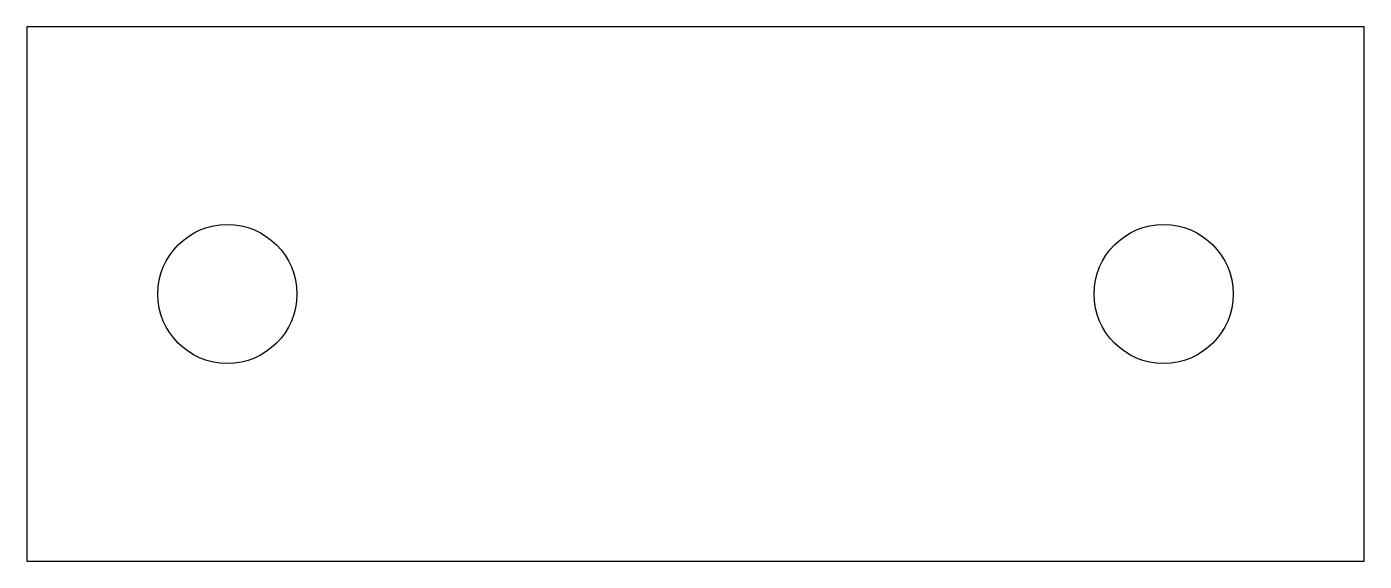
# Model space of a CAD drawing. Header units: inches. Extents: x 0 to 2.5, y 0 to 1.
import ezdxf

# ---------------------------------------------------------------- set-up
doc = ezdxf.new("R2010")
doc.units = ezdxf.units.IN
doc.header["$MEASUREMENT"] = 0

msp = doc.modelspace()

# ---------------------------------------------------------------- linework, layer by layer
msp.add_lwpolyline([(0, 0), (2.5, 0), (2.5, 1), (0, 1)], close=True)
for centre in [(0.375, 0.5), (2.125, 0.5)]:
    msp.add_circle(centre, 0.13)

doc.saveas('drawing.dxf')
